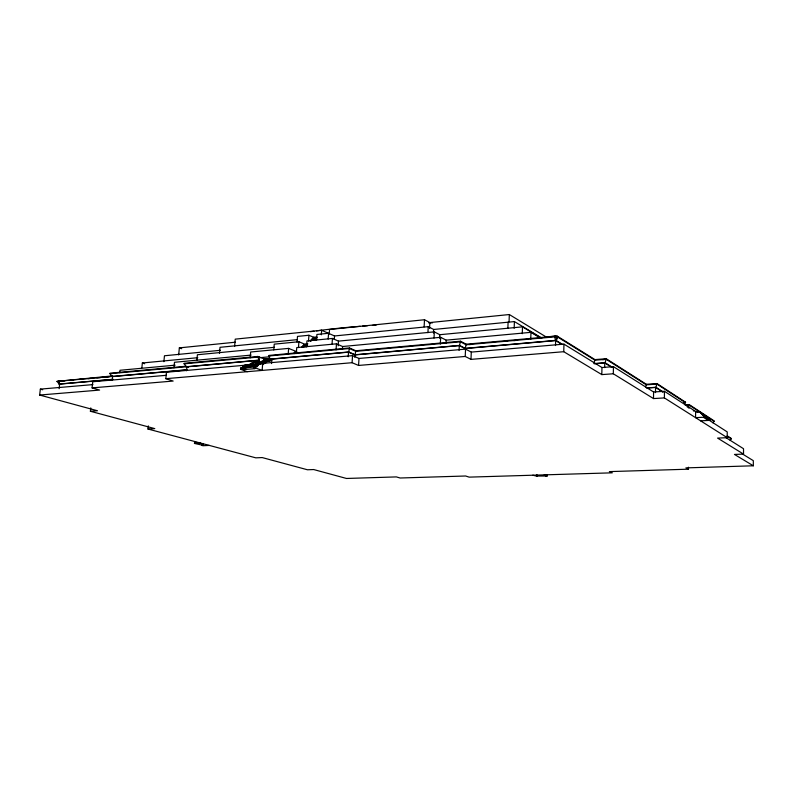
<?xml version="1.0" encoding="UTF-8"?>
<svg xmlns="http://www.w3.org/2000/svg" width="793" height="793" viewBox="0 0 793 793"><rect width="100%" height="100%" fill="white"/><g stroke="black" fill="none" stroke-linecap="round" stroke-linejoin="round"><path stroke-width="1.19" d="M710.35 420.34L707.683 420.042L707.683 418.506L705.274 415.75L708.288 418.902L710.35 418.793L710.35 420.34L700.596 420.825M709.745 419.943L709.745 418.397L707.683 418.506M712.927 422.867L714.176 420.924L689.345 404.698L685.083 404.945M705.443 415.591L706.057 417.554L705.443 415.591L703.361 415.701L702.311 414.174L703.986 416.107L703.361 415.701M148.291 425.881L147.974 429.023L255.802 457.839L262.186 457.571L307.466 469.773L313.691 469.545L346.482 478.466L396.361 476.91L400.118 478.001L465.65 475.998L469.129 477.128L612.295 472.826L609.391 471.607L688.443 469.188L688.453 467.196M688.324 406.958L689.345 404.698M684.498 404.48L685.529 402.21L657.01 383.574L646.335 384.288L606.229 358.723L594.948 359.606L557.092 336.054L466.205 344.202L460.505 341.218L355.849 350.764L349.465 347.949L268.936 355.423L268.896 355.978L270.046 359.288L348.524 352.151L354.907 354.927L459.306 345.609L464.995 348.553L556.23 340.544L558.103 336.678M687.313 407.067L687.323 404.817M708.635 419.894L727.231 431.917L727.24 437.686L664.395 397.917L664.455 391.296L653.581 391.98L613.445 366.663L601.956 367.516L563.952 344.132L471.3 352.092L465.55 349.128L359.001 358.446L352.538 355.651L258.231 363.729L255.128 366.931M664.395 397.917L653.511 398.572L653.581 391.98M655.504 392.624L655.553 387.807M657.01 383.574L655.92 387.291L646.444 387.906M646.335 384.288L645.611 386.925M653.511 398.572L613.316 373.781L613.445 366.663M604.672 367.605L604.762 362.946L594.651 363.719M606.229 358.723L605.109 362.758L593.858 363.62L594.948 359.606M613.316 373.781L601.818 374.603L601.956 367.516M557.092 336.054L555.972 340.385L465.263 348.355L459.563 345.411L355.086 354.749L348.702 351.973L269.699 359.16M601.818 374.603L563.754 351.705L563.952 344.132M546.625 474.591L547.22 475.978L545.782 476.028L545.822 474.868M555.506 345.54L555.645 340.594M537.277 475.126L537.238 476.276L536.633 474.898M530.735 339.325L530.963 332.336L446.191 340.157L440.66 337.312L342.606 346.511L336.47 343.815L296.751 347.602L296.304 353.559M522.27 333.684L522.508 326.845L439.788 334.705L434.316 331.87L338.482 341.129L332.436 338.442L306.96 340.94L306.544 346.819M514.171 328.272L514.409 321.581L433.642 329.472L428.24 326.657L334.527 335.954L321.641 330.284L235.234 339.146L234.609 346.482M507.867 328.371L508.095 322.196M509.056 321.849L509.324 314.534L429.856 322.563L424.503 319.738L329.551 329.472L329.244 334.022M563.754 351.705L470.983 359.378L471.3 352.092M470.983 359.378L465.223 356.463L465.55 349.128M466.205 344.202L465.263 348.355M459.088 350.407L459.306 345.609M460.505 341.218L459.563 345.411M446.033 343.528L446.191 340.157M434.019 338.026L434.316 331.87M439.609 338.373L439.788 334.705M440.333 344.103L440.66 337.312M427.933 332.683L428.24 326.657M429.558 328.461L429.856 322.563M433.464 333.06L433.642 329.472M424.126 326.855L424.503 319.738M465.223 356.463L358.555 365.444L359.001 358.446M348.226 356.771L348.524 352.151M349.465 347.949L348.702 351.973M358.555 365.444L352.082 362.708L352.538 355.651M354.758 357.217L354.907 354.927M355.849 350.764L355.086 354.749M342.447 348.92L342.606 346.511M332.039 344.38L332.436 338.442M334.289 339.414L334.527 335.954M336.063 349.882L336.47 343.815M338.175 345.847L338.482 341.129M321.324 334.815L321.641 330.284M328.163 339.097L328.57 333.288L316.913 334.458L316.506 340.247M313.959 340.227L311.679 340.455L311.778 339.166L316.328 338.71M313.374 338.522L313.473 337.233L308.923 335.261L297.494 336.41L297.068 342.15M306.911 344.677L303.471 345.005L303.382 346.313L302.609 345.986L307.198 345.55M308.507 341.03L308.923 335.261M316.625 339.573L310.925 340.128L310.836 341.426L310.073 341.099M294.629 353.559L294.728 352.241L297.038 352.023M298.475 347.582L298.911 341.733L274.239 344.152L273.783 349.941M288.176 354.312L288.622 348.385L250.677 352.003L250.191 357.831M262.671 363.66L262.136 370.42L255.455 367.952L253.572 368.111L253.71 366.406L257.001 366.772L258.914 364.215L261.383 363.372M270.522 360.091L263.167 360.756L263.078 361.856L261.72 361.34L261.631 362.441M262.889 364.611L263.068 362.371L265.972 362.599L267.558 361.083L270.363 360.825L270.453 359.705L271.811 360.23L271.553 363.571M265.972 360.696L266.051 359.596L257.874 356.454L184.045 363.303L186.107 366.762L188.139 367.466M266.716 361.717L264.852 361.886L266.597 360.884L268.5 360.984L268.589 359.873L271.811 360.23M254.295 365.385L254.384 364.274L259.321 363.838M255.584 362.153L255.673 361.043L258.885 361.4M255.455 367.952L255.594 366.247M255.772 364.8L255.861 363.68L263.256 363.025M264.723 362.431L257.329 363.095L257.239 364.205L255.861 363.68M257.507 360.874L257.418 361.985L253.671 362.054L251.153 363.918M257.874 356.454L258.974 360.29L186.89 366.842M260.173 363.025L260.263 361.925L268.857 361.142M253.572 368.111L254.989 368.636L243.798 369.607L243.937 367.922L245.87 365.375L249.666 364.82M245.721 368.567L245.86 366.881L257.031 365.89M251.768 365.593L251.946 363.363L250.102 363.531M247.267 371.699L240.517 369.251L240.666 367.555L243.937 367.922M243.798 369.607L242.371 369.092L242.519 367.397M219.483 353.47L220.028 347.314L297.444 339.632M209.302 445.418L203.097 445.725L202.027 445.448L202.136 444.209M202.027 445.448L203.335 445.379L203.444 444.149M196.892 360.27L197.398 354.749L274.437 347.314M203.335 445.379L194.473 443.436L194.582 442.197L195.891 442.127M186.524 370.767L186.861 367.209M178.683 354.947L179.347 347.869L235.362 342.209M166.401 375.297L92.761 381.74L92.087 387.886L173.161 381.056L165.826 378.677L166.451 372.224L260.798 363.828L258.231 363.729M173.945 367.843L174.48 362.282L251.123 355.095M163.883 361.697L164.458 355.77L220.315 350.308M141.878 367.754L142.353 362.976L197.794 357.702M119.733 372.68L119.981 370.272L175.114 365.176M111.823 376.497L109.87 373.206L186.266 366.237M112.19 380.303L112.665 375.783M147.974 429.023L154.774 428.616L90.402 411.26L90.769 407.909M113.181 379.421L59.297 384.159L56.987 381.374L112.309 375.932M58.504 380.759L59.653 384.119L59.128 388.699M90.402 411.26L97.46 410.754L39.65 395.043L40.354 389.125L92.92 384.605M247.812 364.978L244.016 365.533L242.093 368.081L254.008 367.03M730.204 440.293L731.354 438.47L727.231 435.843M263.068 362.371L264.109 362.758L264.842 361.886M256.456 361.796L254.593 362.252L252.997 363.759L251.946 363.363M313.473 337.233L316.883 336.896M317.18 337.749L312.62 338.195L312.531 339.493L311.778 339.166M307.783 343.686L304.343 344.023L298.911 341.733M307.684 344.995L303.471 345.005M307.476 346.432L301.736 346.977L302.51 347.294M253.671 362.054L254.622 361.965M293.678 353.172L297.157 352.855M183.996 363.838L259.242 356.979L258.706 363.61L257.329 363.095M268.896 355.978L349.426 348.524L355.819 351.339L460.485 341.813L466.175 344.796L557.073 336.668L594.938 360.181L606.209 359.308L646.325 384.823L657 384.119L685.529 402.715M259.995 357.673L269.789 356.771M264.158 359.1L270.235 358.545M263.494 359.477L267.172 359.14M186.107 366.762L258.637 360.161M109.821 373.711L186.216 366.762M266.051 359.596L270.948 359.15M270.74 359.616L264.614 360.181L264.525 361.271L263.167 360.756M268.411 360.478L270.859 360.25M261.72 361.34L269.402 360.627M265.754 361.162L268.203 360.944M252.749 362.421L254.593 362.252M265.695 361.251L267.558 361.083M268.5 360.984L270.363 360.825M251.906 363.045L253.74 362.877M258.796 362.51L266.18 361.846M555.943 336.024L546.06 336.906L509.324 314.534M264.109 362.758L265.972 362.599M56.987 381.374L187.069 369.766M61.21 381.076L64.907 380.749M70.944 380.214L73.511 379.976M79.449 379.45L82.115 379.213M87.964 378.687L90.719 378.439M96.865 377.894L100.552 377.567M105.469 377.121L109.156 376.794M112.586 376.576L186.613 369.964M469.466 344.598L471.924 344.38M505.21 341.406L507.669 341.188M513.834 340.633L516.302 340.415M245.225 364.889L248.358 364.532M261.789 363.62L264.257 363.392M244.016 365.533L245.87 365.375M252.898 364.869L255.128 364.671M257.041 364.374L258.914 364.215M261.799 364.076L264.019 363.878M257.804 364.958L247.763 365.841L247.624 367.526L245.86 366.881M242.955 366.614L244.809 366.455M255.99 365.464L257.864 365.295M58.92 384.05L113.032 379.292M240.517 369.251L242.371 369.092M165.826 378.677L352.082 362.708M39.65 395.043L99.601 390.077L92.087 387.886M602.581 359.625L604.831 359.457M647.276 387.975L655.563 387.44L662.799 392.089M683.487 402.319L685.529 402.21M194.473 443.436L200.708 443.118M705.443 417.148L695.59 417.663L695.61 411.458L699.307 412.033L701.567 413.331L699.307 412.033M706.057 417.554L703.986 417.663L707.683 420.042M727.24 437.686L717.586 438.093L743.537 454.102L743.517 448.709L725.882 437.587M743.537 454.102L734.467 454.429L753.35 465.788L753.31 460.664L742.833 454.211M753.35 465.788L685.886 467.89L688.443 469.188M536.603 476.048L545.782 476.028M537.238 476.276L532.777 475.215M194.582 442.197L195.673 442.484M701.864 414.372L705.889 416.147M702.479 414.769L704.273 415.264L703.659 414.868M40.354 389.125L42.703 389.779M142.353 362.976L144.673 363.749M179.347 347.869L181.666 348.702M544.226 474.878L547.22 475.978M294.728 352.241L295.68 352.617L295.779 351.299L288.622 348.385M310.925 340.128L311.679 340.455M688.265 407.731L689.186 408.137M514.409 321.581L541.847 338.105M522.508 326.845L541.094 338.026M530.963 332.336L540.311 337.957M555.972 340.385L562.505 344.39M561.831 344.39L555.387 340.435L554.733 336.262L555.744 336.886M604.762 362.936L611.968 367.466M605.109 362.758L612.315 367.288M727.231 436.299L731.354 438.916M655.92 387.291L663.196 391.97M693.32 410.744L693.944 411.141M664.455 391.296L696.244 411.864L698.127 411.944L697.503 411.537M706.632 416.979L707.247 417.386M705.829 417.306L708.288 418.902M709.745 418.397L710.35 418.793M689.345 405.203L714.176 421.4M700.943 412.925L702.935 414.57M58.751 382.593L59.297 384.159M310.43 331.682A309.785 64.887 2.1 0 1 314.008 331.187M316.427 330.859A309.785 64.887 2.1 0 1 360.171 326.3M362.589 326.111A309.785 64.887 2.1 0 1 367.456 325.745M372.383 325.398A309.785 64.887 2.1 0 1 376.11 325.15M428.716 322.92A309.785 64.887 2.1 0 1 432.472 322.85"/></g></svg>
